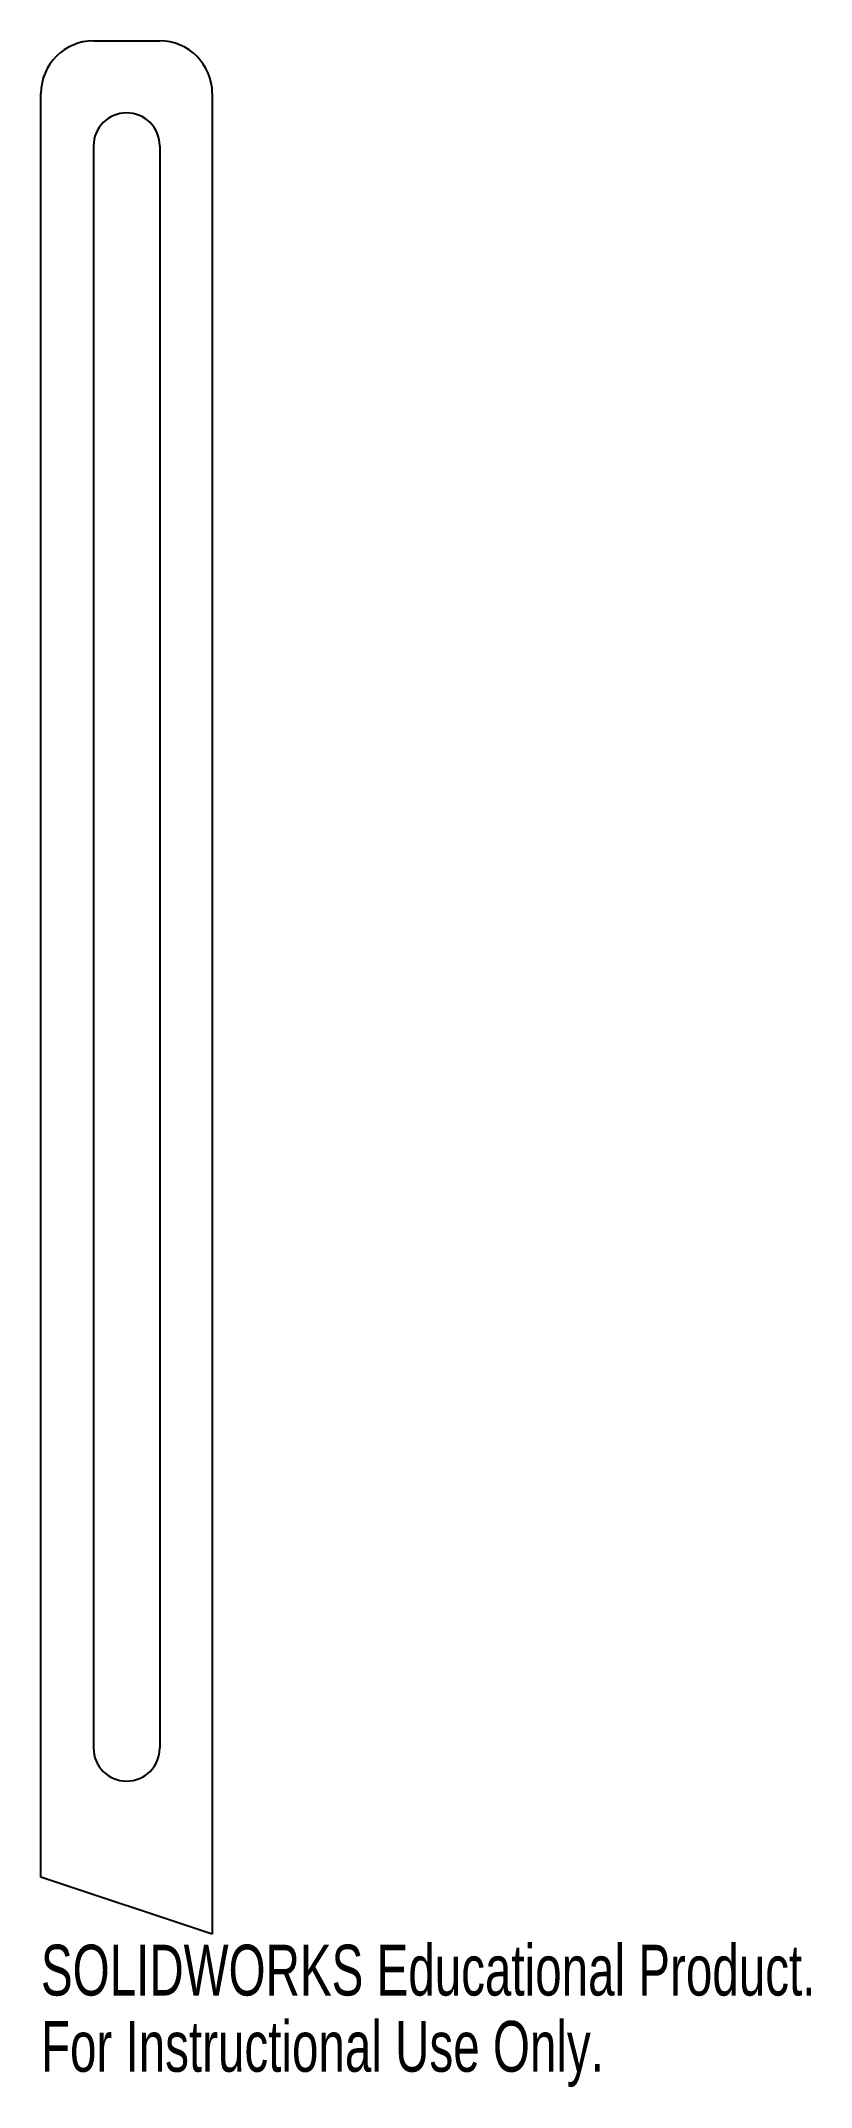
# Model space of a CAD drawing. Header units: millimetres. Extents: x -557 to -484, y -269 to -74.
import ezdxf

# ---------------------------------------------------------------- set-up
doc = ezdxf.new("R2010")
doc.units = ezdxf.units.MM
doc.styles.add('SLDTEXTSTYLE0', font='TXT', dxfattribs={"width": 0.7})

msp = doc.modelspace()

# ---------------------------------------------------------------- linework, layer by layer
at = {"color": 7, "linetype": 'Continuous', "lineweight": 25}
for p, q in [((-552.42, -74.31), (-546.12, -74.31)), ((-557.42, -249.01), (-557.42, -79.31)), ((-541.12, -79.31), (-541.12, -254.41)), ((-552.42, -84.31), (-552.42, -236.71)), ((-546.12, -84.31), (-546.12, -236.71)), ((-541.12, -254.41), (-557.42, -249.01))]:
    msp.add_line(p, q, dxfattribs=at)
for centre, radius, start, end in [((-552.42, -79.31), 5, 90, 180), ((-546.12, -79.31), 5, 0, 90), ((-549.27, -84.31), 3.15, 0, 180), ((-549.27, -236.71), 3.15, 180, 0)]:
    msp.add_arc(centre, radius, start, end, dxfattribs=at)

# ---------------------------------------------------------------- texts
at = {"color": 7, "linetype": 'Continuous', "char_height": 4.8336, "attachment_point": 1, "style": 'SLDTEXTSTYLE0'}
for s, insert in [('SOLIDWORKS Educational Product.', (-557.42, -255.43)), ('For Instructional Use Only.', (-557.42, -262.68))]:
    msp.add_mtext(s, dxfattribs=dict(at, insert=insert))

doc.saveas('drawing.dxf')
